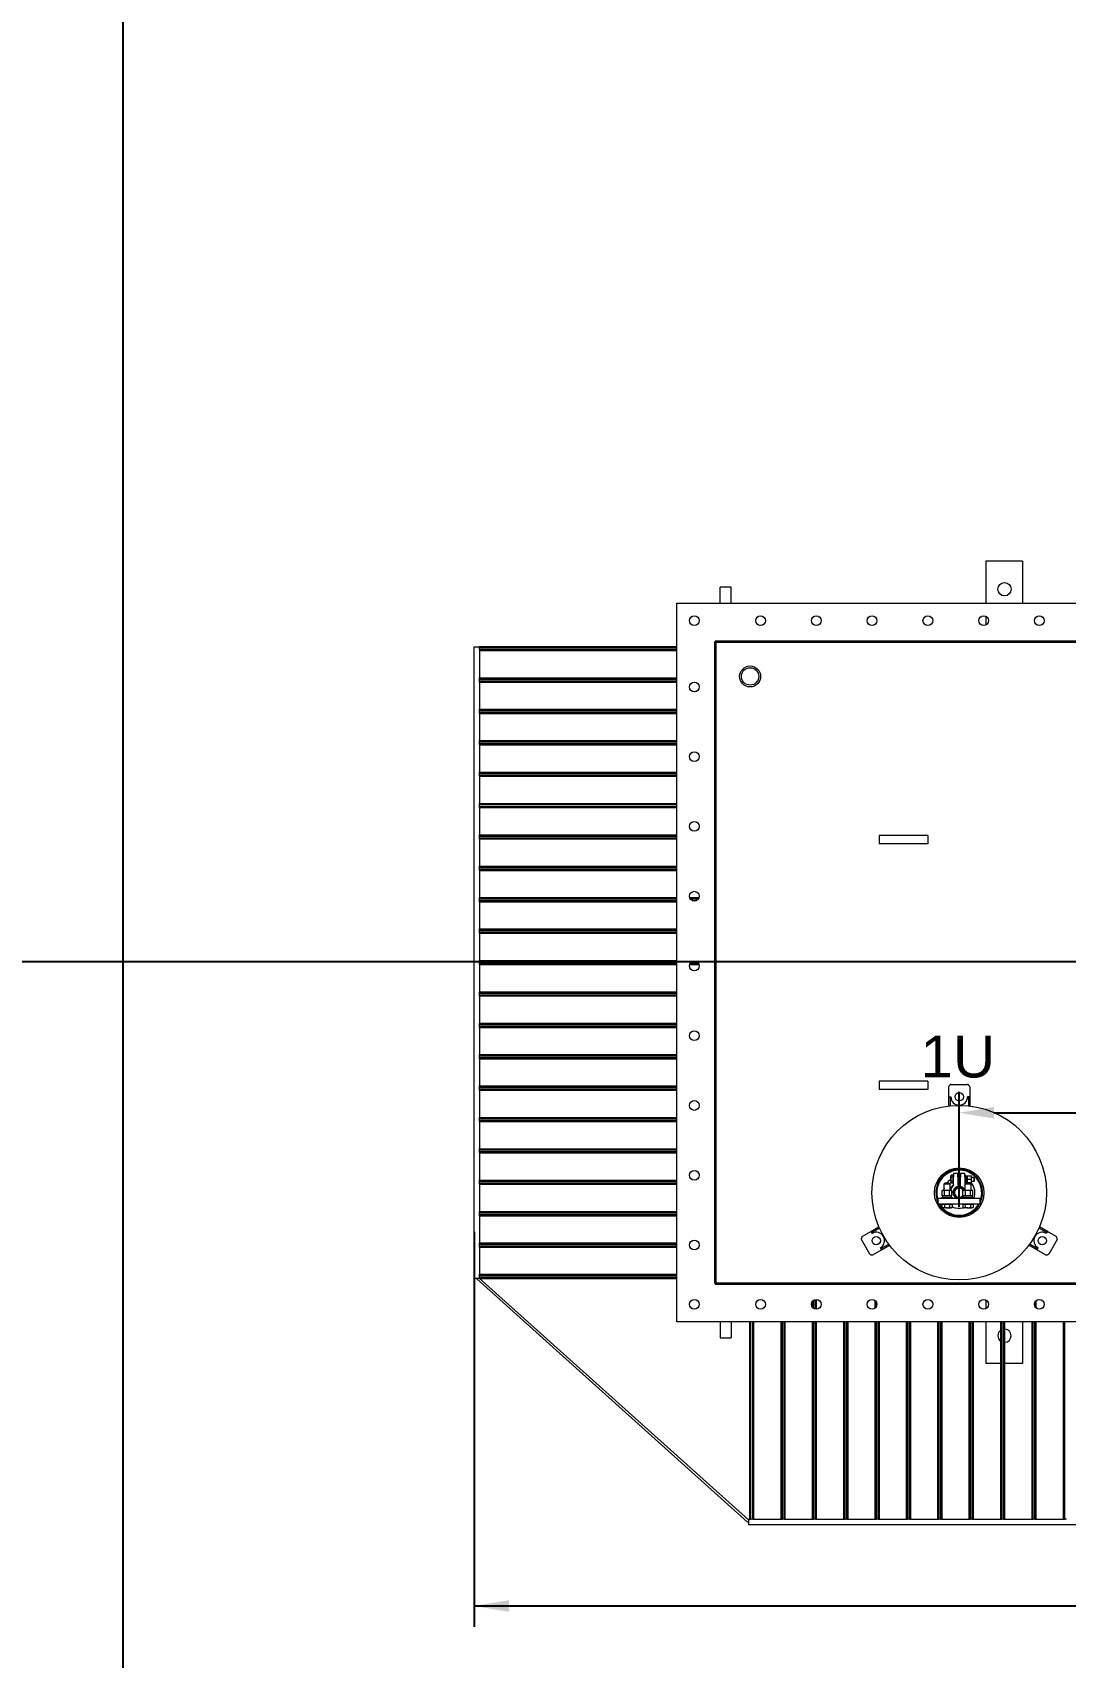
# Model space of a CAD drawing. Header units: millimetres. Extents: x 30710 to 48779, y -19256 to -8564.
# Drawn here: x 34541 to 36023, y -14908 to -12579 of the extents above; entities that cross this region are included whole.
import ezdxf
from ezdxf.enums import TextEntityAlignment as Align

# ---------------------------------------------------------------- set-up
doc = ezdxf.new("R2010")
doc.units = ezdxf.units.MM
doc.header["$LTSCALE"] = 10
doc.linetypes.add('ACAD_ISO04W100', pattern=[30, 24, -3, 0, -3])
doc.layers.get('0').update_dxf_attribs({"color": 1, "linetype": 'ACAD_ISO04W100', "lineweight": 25})
doc.layers.get('Defpoints').update_dxf_attribs({"lineweight": 25})
for name, color, linetype, lineweight in [('2', 3, 'Continuous', 25), ('粗实线', 4, 'Continuous', 18), ('细实线', 3, 'Continuous', 35)]:
    doc.layers.add(name, color=color, linetype=linetype, lineweight=lineweight)
doc.styles.get("Standard").update_dxf_attribs({"font": ''})
doc.styles.get('Standard').set_extended_font_data('arial')
doc.dimstyles.new('2', dxfattribs={"dimscale": 20, "dimtxt": 2.5, "dimasz": 2.5, "dimexe": 1.5, "dimexo": 0, "dimgap": 0.5, "dimtad": 1, "dimtoh": 1, "dimtxsty": 'Standard', "dimcen": -2.5, "dimdle": 5, "dimclrd": 3, "dimclre": 3, "dimclrt": 3, "dimazin": 2, "dimtfac": 1, "dimtmove": 0, "dimatfit": 2, "dimfxl": 0, "dimtolj": 1, "dimarcsym": 0})

# ---------------------------------------------------------------- blocks, each defined once
blk = doc.blocks.new('*X19')
at = {"layer": '2'}
for points in [[(35920.2, -14118.7), (35920.2, -14135.3), (35870.2, -14127)], [(36420.2, -14118.7), (36420.2, -14135.3), (36470.2, -14127)]]:
    blk.add_hatch(color=3, dxfattribs=at).paths.add_polyline_path(points, flags=0)
at = {"layer": '2', "color": 3, "lineweight": -2}
for p, q in [((35870.2, -14261.8), (35870.2, -14097)), ((36470.2, -14261.8), (36470.2, -14097)), ((35920.2, -14127), (36420.2, -14127))]:
    blk.add_line(p, q, dxfattribs=at)
at = {"layer": '2', "color": 3, "insert": (36170.2, -14091.5), "char_height": 50, "width": 221.037, "attachment_point": 5}
blk.add_mtext('600', dxfattribs=at)
blk = doc.blocks.new('*X22')
at = {"layer": '2', "linetype": 'Continuous'}
for points in [[(35174.2, -14834), (35224.2, -14825.7), (35224.2, -14842.4)], [(37766.2, -14834), (37716.2, -14825.7), (37716.2, -14842.4)]]:
    blk.add_hatch(color=3, dxfattribs=at).paths.add_polyline_path(points, flags=0)
at = {"layer": '2', "color": 3, "linetype": 'Continuous'}
for p, q in [((35174.2, -14297.7), (35174.2, -14864)), ((37766.2, -14313.6), (37766.2, -14864)), ((35174.2, -14834), (37766.2, -14834))]:
    blk.add_line(p, q, dxfattribs=at)
at = {"layer": '2', "color": 3, "insert": (36470.2, -14798.5), "char_height": 50, "width": 299.924, "attachment_point": 5}
blk.add_mtext('2600', dxfattribs=at)

msp = doc.modelspace()

# ---------------------------------------------------------------- linework, layer by layer
msp.add_line((35099.22, -13910.16), (37841.22, -13910.16))
at = {"layer": 'Defpoints'}
for p, q in [((34670.22, -8564.163), (34670.22, -19256.163)), ((30710.22, -13910.16), (45830.22, -13910.16))]:
    msp.add_line(p, q, dxfattribs=at)
at = {"layer": '粗实线'}
for p, q in [((35961.22, -13336.56), (35908.22, -13336.56)), ((35908.22, -13336.56), (35908.22, -13396.56)), ((35961.22, -13336.56), (35961.22, -13396.56)), ((35543.22, -13373.56), (35527.22, -13373.56)), ((35527.22, -13396.56), (35527.22, -13373.56)), ((35543.22, -13396.56), (35543.22, -13373.56)), ((35465.22, -13396.56), (37475.22, -13396.56)), ((35465.22, -14426.56), (35465.22, -13396.56)), ((35908.22, -13415.235), (35908.22, -13427.884)), ((35174.22, -14364.06), (35174.22, -13459.06)), ((35174.22, -13459.06), (35178.22, -13459.06)), ((35178.22, -13459.06), (35182.22, -13459.06)), ((35182.22, -13458.56), (35465.22, -13458.56)), ((35182.22, -13459.06), (35182.22, -13458.56)), ((35182.22, -13459.06), (35182.22, -13460.36)), ((35182.22, -13462.76), (35182.22, -13460.36)), ((35182.22, -13460.36), (35465.22, -13460.36)), ((35182.22, -13462.76), (35182.22, -13505.36)), ((35182.22, -13462.76), (35465.22, -13462.76)), ((35182.22, -13464.56), (35465.22, -13464.56)), ((35182.22, -13464.56), (35182.22, -13503.56)), ((35182.22, -13503.56), (35465.22, -13503.56)), ((35182.22, -13505.36), (35182.22, -13503.56)), ((35182.22, -13505.36), (35465.22, -13505.36)), ((35182.22, -13507.76), (35182.22, -13505.36)), ((35182.22, -13507.76), (35182.22, -13550.36)), ((35182.22, -13507.76), (35465.22, -13507.76)), ((35182.22, -13509.56), (35182.22, -13507.76)), ((35182.22, -13509.56), (35465.22, -13509.56)), ((35182.22, -13509.56), (35182.22, -13548.56)), ((35182.22, -13548.56), (35465.22, -13548.56)), ((35182.22, -13550.36), (35182.22, -13548.56)), ((35182.22, -13552.76), (35182.22, -13550.36)), ((35182.22, -13550.36), (35465.22, -13550.36)), ((35182.22, -13552.76), (35182.22, -13595.36)), ((35182.22, -13552.76), (35465.22, -13552.76)), ((35182.22, -13554.56), (35182.22, -13552.76)), ((35182.22, -13554.56), (35465.22, -13554.56)), ((35182.22, -13554.56), (35182.22, -13593.56)), ((35182.22, -13593.56), (35465.22, -13593.56)), ((35182.22, -13595.36), (35182.22, -13593.56)), ((35182.22, -13595.36), (35465.22, -13595.36)), ((35182.22, -13597.76), (35182.22, -13595.36)), ((35182.22, -13597.76), (35182.22, -13640.36)), ((35182.22, -13597.76), (35465.22, -13597.76)), ((35182.22, -13599.56), (35182.22, -13597.76)), ((35182.22, -13599.56), (35465.22, -13599.56)), ((35182.22, -13599.56), (35182.22, -13638.56)), ((35182.22, -13638.56), (35465.22, -13638.56)), ((35182.22, -13640.36), (35182.22, -13638.56)), ((35182.22, -13642.76), (35182.22, -13640.36)), ((35182.22, -13640.36), (35465.22, -13640.36)), ((35182.22, -13642.76), (35182.22, -13685.36)), ((35182.22, -13642.76), (35465.22, -13642.76)), ((35182.22, -13644.56), (35182.22, -13642.76)), ((35182.22, -13644.56), (35465.22, -13644.56)), ((35182.22, -13644.56), (35182.22, -13683.56)), ((35182.22, -13683.56), (35465.22, -13683.56)), ((35182.22, -13685.36), (35182.22, -13683.56)), ((35182.22, -13687.76), (35182.22, -13685.36)), ((35182.22, -13685.36), (35465.22, -13685.36)), ((35182.22, -13687.76), (35182.22, -13730.36)), ((35182.22, -13687.76), (35465.22, -13687.76)), ((35182.22, -13689.56), (35182.22, -13687.76)), ((35182.22, -13689.56), (35465.22, -13689.56)), ((35182.22, -13689.56), (35182.22, -13728.56)), ((35182.22, -13728.56), (35465.22, -13728.56)), ((35182.22, -13730.36), (35182.22, -13728.56)), ((35182.22, -13730.36), (35465.22, -13730.36)), ((35182.22, -13732.76), (35182.22, -13730.36)), ((35182.22, -13732.76), (35182.22, -13775.36)), ((35182.22, -13732.76), (35465.22, -13732.76)), ((35182.22, -13734.56), (35182.22, -13732.76)), ((35182.22, -13734.56), (35465.22, -13734.56)), ((35182.22, -13734.56), (35182.22, -13773.56)), ((35755.22, -13729.56), (35755.22, -13741.56)), ((35825.22, -13729.56), (35755.22, -13729.56)), ((35825.22, -13741.56), (35755.22, -13741.56)), ((35825.22, -13729.56), (35825.22, -13741.56)), ((35182.22, -13773.56), (35465.22, -13773.56)), ((35182.22, -13775.36), (35182.22, -13773.56)), ((35182.22, -13775.36), (35465.22, -13775.36)), ((35182.22, -13777.76), (35182.22, -13775.36)), ((35182.22, -13777.76), (35182.22, -13820.36)), ((35182.22, -13777.76), (35465.22, -13777.76)), ((35182.22, -13779.56), (35182.22, -13777.76)), ((35182.22, -13779.56), (35465.22, -13779.56)), ((35182.22, -13779.56), (35182.22, -13818.56)), ((35182.22, -13818.56), (35465.22, -13818.56)), ((35182.22, -13820.36), (35182.22, -13818.56)), ((35182.22, -13820.36), (35465.22, -13820.36)), ((35182.22, -13822.76), (35182.22, -13820.36)), ((35182.22, -13822.76), (35182.22, -13865.36)), ((35182.22, -13822.76), (35465.22, -13822.76)), ((35182.22, -13824.56), (35182.22, -13822.76)), ((35182.22, -13824.56), (35465.22, -13824.56)), ((35182.22, -13824.56), (35182.22, -13863.56)), ((35483.511, -13818.56), (35496.928, -13818.56)), ((35484.341, -13820.36), (35496.098, -13820.36)), ((35486.97, -13822.76), (35493.469, -13822.76)), ((35182.22, -13863.56), (35465.22, -13863.56)), ((35182.22, -13865.36), (35182.22, -13863.56)), ((35182.22, -13867.76), (35182.22, -13865.36)), ((35182.22, -13865.36), (35465.22, -13865.36)), ((35182.22, -13867.76), (35182.22, -13910.36)), ((35182.22, -13867.76), (35465.22, -13867.76)), ((35182.22, -13869.56), (35182.22, -13867.76)), ((35182.22, -13869.56), (35465.22, -13869.56)), ((35182.22, -13869.56), (35182.22, -13908.56)), ((35182.22, -13908.56), (35465.22, -13908.56)), ((35182.22, -13910.36), (35182.22, -13908.56)), ((35182.22, -13912.76), (35182.22, -13910.36)), ((35182.22, -13910.36), (35465.22, -13910.36)), ((35182.22, -13912.76), (35182.22, -13955.36)), ((35182.22, -13912.76), (35465.22, -13912.76)), ((35182.22, -13914.56), (35182.22, -13912.76)), ((35182.22, -13914.56), (35465.22, -13914.56)), ((35182.22, -13914.56), (35182.22, -13953.56)), ((35483.511, -13914.56), (35496.928, -13914.56)), ((35484.341, -13912.76), (35496.098, -13912.76)), ((35486.97, -13910.36), (35493.469, -13910.36)), ((35182.22, -13953.56), (35465.22, -13953.56)), ((35182.22, -13955.36), (35182.22, -13953.56)), ((35182.22, -13955.36), (35465.22, -13955.36)), ((35182.22, -13957.76), (35182.22, -13955.36)), ((35182.22, -13957.76), (35182.22, -14000.36)), ((35182.22, -13957.76), (35465.22, -13957.76)), ((35182.22, -13959.56), (35182.22, -13957.76)), ((35182.22, -13959.56), (35465.22, -13959.56)), ((35182.22, -13959.56), (35182.22, -13998.56)), ((35182.22, -13998.56), (35465.22, -13998.56)), ((35182.22, -14000.36), (35182.22, -13998.56)), ((35182.22, -14000.36), (35465.22, -14000.36)), ((35182.22, -14002.76), (35182.22, -14000.36)), ((35182.22, -14002.76), (35182.22, -14045.36)), ((35182.22, -14002.76), (35465.22, -14002.76)), ((35182.22, -14004.56), (35182.22, -14002.76)), ((35182.22, -14004.56), (35465.22, -14004.56)), ((35182.22, -14004.56), (35182.22, -14043.56)), ((35182.22, -14043.56), (35465.22, -14043.56)), ((35182.22, -14045.36), (35182.22, -14043.56)), ((35182.22, -14045.36), (35465.22, -14045.36)), ((35182.22, -14047.76), (35182.22, -14045.36)), ((35182.22, -14047.76), (35182.22, -14090.36)), ((35182.22, -14047.76), (35465.22, -14047.76)), ((35182.22, -14049.56), (35182.22, -14047.76)), ((35182.22, -14049.56), (35465.22, -14049.56)), ((35182.22, -14049.56), (35182.22, -14088.56)), ((35182.22, -14088.56), (35465.22, -14088.56)), ((35182.22, -14090.36), (35182.22, -14088.56)), ((35182.22, -14090.36), (35465.22, -14090.36)), ((35182.22, -14092.76), (35182.22, -14090.36)), ((35825.22, -14081.56), (35755.22, -14081.56)), ((35755.22, -14081.56), (35755.22, -14093.56)), ((35825.22, -14081.56), (35825.22, -14093.56)), ((35855.02, -14089.633), (35855.02, -14104.06)), ((35858.22, -14086.433), (35882.22, -14086.433)), ((35885.42, -14089.633), (35885.42, -14104.06)), ((35182.22, -14092.76), (35182.22, -14135.36)), ((35182.22, -14092.76), (35465.22, -14092.76)), ((35182.22, -14094.56), (35182.22, -14092.76)), ((35182.22, -14094.56), (35465.22, -14094.56)), ((35182.22, -14094.56), (35182.22, -14133.56)), ((35825.22, -14093.56), (35755.22, -14093.56)), ((35855.02, -14104.06), (35858.22, -14104.06)), ((35855.02, -14104.06), (35855.02, -14117.318)), ((35857.02, -14104.06), (35857.02, -14117.09)), ((35885.42, -14104.06), (35882.22, -14104.06)), ((35883.42, -14104.06), (35883.42, -14117.09)), ((35885.42, -14104.06), (35885.42, -14117.318)), ((35182.22, -14133.56), (35465.22, -14133.56)), ((35182.22, -14135.36), (35182.22, -14133.56)), ((35182.22, -14137.76), (35182.22, -14135.36)), ((35182.22, -14135.36), (35465.22, -14135.36)), ((35182.22, -14137.76), (35182.22, -14180.36)), ((35182.22, -14137.76), (35465.22, -14137.76)), ((35182.22, -14139.56), (35182.22, -14137.76)), ((35182.22, -14139.56), (35465.22, -14139.56)), ((35182.22, -14139.56), (35182.22, -14178.56)), ((35182.22, -14178.56), (35465.22, -14178.56)), ((35182.22, -14180.36), (35182.22, -14178.56)), ((35182.22, -14182.76), (35182.22, -14180.36)), ((35182.22, -14180.36), (35465.22, -14180.36)), ((35182.22, -14182.76), (35182.22, -14225.36)), ((35182.22, -14182.76), (35465.22, -14182.76)), ((35182.22, -14184.56), (35182.22, -14182.76)), ((35182.22, -14184.56), (35465.22, -14184.56)), ((35182.22, -14184.56), (35182.22, -14223.56)), ((35182.22, -14223.56), (35465.22, -14223.56)), ((35182.22, -14225.36), (35182.22, -14223.56)), ((35182.22, -14225.36), (35465.22, -14225.36)), ((35182.22, -14227.76), (35182.22, -14225.36)), ((35182.22, -14227.76), (35182.22, -14270.36)), ((35182.22, -14227.76), (35465.22, -14227.76)), ((35182.22, -14229.56), (35182.22, -14227.76)), ((35182.22, -14229.56), (35465.22, -14229.56)), ((35182.22, -14229.56), (35182.22, -14268.56)), ((35848.72, -14228.919), (35849.72, -14227.919)), ((35848.72, -14238.319), (35848.72, -14228.919)), ((35848.72, -14228.919), (35852.72, -14228.919)), ((35852.72, -14227.919), (35849.72, -14227.919)), ((35855.72, -14227.919), (35852.72, -14227.919)), ((35852.72, -14228.919), (35856.72, -14228.919)), ((35855.72, -14227.919), (35856.72, -14228.919)), ((35856.72, -14228.919), (35856.72, -14238.319)), ((35858.22, -14217.363), (35858.666, -14216.589)), ((35858.666, -14216.589), (35858.22, -14218.032)), ((35858.22, -14218.032), (35858.22, -14217.363)), ((35858.22, -14222.363), (35858.22, -14218.032)), ((35858.22, -14222.363), (35858.22, -14226.693)), ((35858.666, -14225.249), (35858.22, -14226.693)), ((35858.22, -14227.363), (35858.22, -14226.693)), ((35858.666, -14228.136), (35858.22, -14227.363)), ((35861.72, -14216.589), (35858.666, -14216.589)), ((35861.72, -14219.476), (35858.666, -14219.476)), ((35861.72, -14225.249), (35858.666, -14225.249)), ((35861.72, -14228.136), (35858.666, -14228.136)), ((35861.72, -14218.032), (35861.72, -14216.589)), ((35861.72, -14217.363), (35862.22, -14217.363)), ((35861.72, -14219.476), (35861.72, -14218.032)), ((35861.72, -14222.363), (35861.72, -14219.476)), ((35861.72, -14225.249), (35861.72, -14222.363)), ((35861.72, -14226.693), (35861.72, -14225.249)), ((35861.72, -14228.136), (35861.72, -14226.693)), ((35862.22, -14227.363), (35861.72, -14227.363)), ((35868.22, -14213.863), (35862.22, -14213.863)), ((35862.22, -14213.863), (35862.22, -14218.863)), ((35862.22, -14231.313), (35862.22, -14218.863)), ((35868.22, -14218.863), (35868.22, -14213.863)), ((35868.22, -14218.863), (35868.22, -14232.785)), ((35870.22, -14219.06), (35868.22, -14219.149)), ((35868.22, -14219.363), (35872.22, -14219.363)), ((35872.22, -14225.363), (35868.22, -14225.363)), ((35870.22, -14227.56), (35868.22, -14227.703)), ((35870.22, -14227.935), (35868.22, -14228.082)), ((35868.22, -14229.977), (35872.22, -14229.977)), ((35872.22, -14219.149), (35870.22, -14219.06)), ((35872.22, -14227.703), (35870.22, -14227.56)), ((35872.22, -14228.082), (35870.22, -14227.935)), ((35878.22, -14213.863), (35872.22, -14213.863)), ((35872.22, -14213.863), (35872.22, -14218.863)), ((35872.22, -14232.785), (35872.22, -14218.863)), ((35878.22, -14218.863), (35878.22, -14213.863)), ((35878.22, -14216.363), (35879.42, -14216.363)), ((35878.22, -14218.863), (35878.22, -14231.313)), ((35879.276, -14228.363), (35878.22, -14228.363)), ((35878.22, -14231.313), (35878.72, -14231.724)), ((35878.72, -14228.919), (35879.72, -14227.919)), ((35878.72, -14238.319), (35878.72, -14228.919)), ((35878.72, -14228.919), (35882.72, -14228.919)), ((35879.42, -14216.363), (35879.82, -14216.763)), ((35879.42, -14216.363), (35879.42, -14228.219)), ((35882.72, -14227.919), (35879.72, -14227.919)), ((35879.82, -14216.763), (35879.82, -14227.919)), ((35879.82, -14217.722), (35881.42, -14217.722)), ((35879.82, -14226.986), (35881.42, -14226.986)), ((35881.615, -14217.647), (35881.42, -14220.005)), ((35881.42, -14217.647), (35881.615, -14217.647)), ((35881.42, -14217.647), (35881.42, -14220.005)), ((35881.42, -14220.005), (35881.615, -14222.363)), ((35881.42, -14220.005), (35881.42, -14224.72)), ((35881.615, -14222.363), (35881.42, -14224.72)), ((35881.42, -14224.72), (35881.615, -14227.078)), ((35881.42, -14224.72), (35881.42, -14227.078)), ((35881.615, -14227.078), (35881.42, -14227.078)), ((35881.615, -14217.647), (35887.624, -14217.647)), ((35881.615, -14222.363), (35887.624, -14222.363)), ((35881.615, -14227.078), (35887.624, -14227.078)), ((35885.72, -14227.919), (35882.72, -14227.919)), ((35882.72, -14228.919), (35886.72, -14228.919)), ((35885.72, -14227.919), (35886.72, -14228.919)), ((35886.72, -14228.919), (35886.72, -14238.319)), ((35887.82, -14220.005), (35887.624, -14217.647)), ((35887.624, -14217.647), (35887.82, -14217.647)), ((35887.624, -14222.363), (35887.82, -14220.005)), ((35887.82, -14224.72), (35887.624, -14222.363)), ((35887.624, -14227.078), (35887.82, -14224.72)), ((35887.82, -14227.078), (35887.624, -14227.078)), ((35887.82, -14220.005), (35887.82, -14217.647)), ((35887.82, -14219.363), (35891.42, -14219.363)), ((35887.82, -14224.72), (35887.82, -14220.005)), ((35887.82, -14227.078), (35887.82, -14224.72)), ((35891.42, -14225.363), (35887.82, -14225.363)), ((35891.42, -14219.363), (35892.22, -14220.163)), ((35891.42, -14219.363), (35891.42, -14222.363)), ((35891.42, -14222.363), (35891.42, -14225.363)), ((35892.22, -14224.563), (35891.42, -14225.363)), ((35892.22, -14222.363), (35892.22, -14220.163)), ((35892.22, -14224.563), (35892.22, -14222.363)), ((35900.22, -14249.919), (35840.22, -14249.919)), ((35840.22, -14257.919), (35840.22, -14249.919)), ((35844.72, -14248.719), (35845.12, -14248.319)), ((35844.72, -14249.919), (35844.72, -14248.719)), ((35844.72, -14248.719), (35860.72, -14248.719)), ((35845.12, -14248.319), (35860.32, -14248.319)), ((35845.62, -14238.574), (35846.571, -14238.319)), ((35847.395, -14238.319), (35845.62, -14238.574)), ((35845.62, -14245.964), (35845.62, -14238.574)), ((35846.571, -14246.219), (35845.62, -14245.964)), ((35845.62, -14245.964), (35847.395, -14246.219)), ((35847.395, -14238.319), (35846.571, -14238.319)), ((35847.395, -14246.219), (35846.571, -14246.219)), ((35846.581, -14248.319), (35846.581, -14246.219)), ((35849.17, -14238.574), (35847.395, -14238.319)), ((35852.72, -14238.319), (35847.395, -14238.319)), ((35847.395, -14246.219), (35849.17, -14245.964)), ((35852.72, -14246.219), (35847.395, -14246.219)), ((35849.17, -14245.964), (35849.17, -14238.574)), ((35856.27, -14238.574), (35852.72, -14238.319)), ((35858.045, -14238.319), (35852.72, -14238.319)), ((35852.72, -14246.219), (35856.27, -14245.964)), ((35858.045, -14246.219), (35852.72, -14246.219)), ((35858.045, -14238.319), (35856.27, -14238.574)), ((35856.27, -14245.964), (35856.27, -14238.574)), ((35856.27, -14245.964), (35858.045, -14246.219)), ((35859.82, -14238.574), (35858.045, -14238.319)), ((35858.868, -14238.319), (35858.045, -14238.319)), ((35858.045, -14246.219), (35859.82, -14245.964)), ((35858.868, -14246.219), (35858.045, -14246.219)), ((35858.858, -14246.219), (35858.858, -14248.319)), ((35859.115, -14248.319), (35858.858, -14247.877)), ((35858.868, -14238.319), (35859.82, -14238.574)), ((35859.82, -14245.964), (35858.868, -14246.219)), ((35859.82, -14245.964), (35859.82, -14238.574)), ((35860.32, -14248.319), (35860.72, -14248.719)), ((35860.72, -14248.719), (35860.72, -14249.919)), ((35874.72, -14248.719), (35875.12, -14248.319)), ((35874.72, -14249.919), (35874.72, -14248.719)), ((35874.72, -14248.719), (35890.72, -14248.719)), ((35875.12, -14248.319), (35890.32, -14248.319)), ((35875.62, -14238.574), (35876.571, -14238.319)), ((35877.395, -14238.319), (35875.62, -14238.574)), ((35875.62, -14245.964), (35875.62, -14238.574)), ((35876.571, -14246.219), (35875.62, -14245.964)), ((35875.62, -14245.964), (35877.395, -14246.219)), ((35876.162, -14248.319), (35876.581, -14247.926)), ((35877.395, -14238.319), (35876.571, -14238.319)), ((35877.395, -14246.219), (35876.571, -14246.219)), ((35876.581, -14248.319), (35876.581, -14246.219)), ((35882.72, -14238.319), (35877.395, -14238.319)), ((35879.17, -14238.574), (35877.395, -14238.319)), ((35877.395, -14246.219), (35879.17, -14245.964)), ((35882.72, -14246.219), (35877.395, -14246.219)), ((35879.17, -14245.964), (35879.17, -14238.574)), ((35888.045, -14238.319), (35882.72, -14238.319)), ((35886.27, -14238.574), (35882.72, -14238.319)), ((35882.72, -14246.219), (35886.27, -14245.964)), ((35888.045, -14246.219), (35882.72, -14246.219)), ((35888.045, -14238.319), (35886.27, -14238.574)), ((35886.27, -14245.964), (35886.27, -14238.574)), ((35886.27, -14245.964), (35888.045, -14246.219)), ((35889.82, -14238.574), (35888.045, -14238.319)), ((35888.868, -14238.319), (35888.045, -14238.319)), ((35888.045, -14246.219), (35889.82, -14245.964)), ((35888.868, -14246.219), (35888.045, -14246.219)), ((35888.858, -14246.219), (35888.858, -14248.319)), ((35888.868, -14238.319), (35889.82, -14238.574)), ((35889.82, -14245.964), (35888.868, -14246.219)), ((35889.82, -14245.964), (35889.82, -14238.574)), ((35890.32, -14248.319), (35890.72, -14248.719)), ((35890.72, -14248.719), (35890.72, -14249.919)), ((35900.22, -14257.919), (35900.22, -14249.919)), ((35182.22, -14268.56), (35465.22, -14268.56)), ((35182.22, -14270.36), (35182.22, -14268.56)), ((35182.22, -14272.76), (35182.22, -14270.36)), ((35182.22, -14270.36), (35465.22, -14270.36)), ((35182.22, -14272.76), (35182.22, -14315.36)), ((35182.22, -14272.76), (35465.22, -14272.76)), ((35182.22, -14274.56), (35182.22, -14272.76)), ((35182.22, -14274.56), (35465.22, -14274.56)), ((35182.22, -14274.56), (35182.22, -14313.56)), ((35900.22, -14257.919), (35840.22, -14257.919)), ((35847.09, -14258.519), (35845.214, -14258.519)), ((35845.214, -14258.519), (35845.214, -14262.639)), ((35846.22, -14263.219), (35845.214, -14262.639)), ((35845.214, -14262.639), (35847.09, -14263.219)), ((35846.22, -14258.519), (35846.22, -14257.919)), ((35847.09, -14263.219), (35846.22, -14263.219)), ((35848.967, -14258.519), (35847.09, -14258.519)), ((35852.72, -14263.219), (35847.09, -14263.219)), ((35852.72, -14258.519), (35848.967, -14258.519)), ((35848.967, -14258.519), (35848.967, -14262.639)), ((35856.472, -14258.519), (35852.72, -14258.519)), ((35852.72, -14263.219), (35858.349, -14263.219)), ((35856.472, -14258.519), (35856.472, -14262.639)), ((35858.349, -14258.519), (35856.472, -14258.519)), ((35856.472, -14262.639), (35858.349, -14263.219)), ((35860.225, -14258.519), (35858.349, -14258.519)), ((35859.22, -14263.219), (35858.349, -14263.219)), ((35859.22, -14257.919), (35859.22, -14258.519)), ((35860.225, -14262.639), (35859.22, -14263.219)), ((35860.225, -14258.519), (35860.225, -14262.639)), ((35877.09, -14258.519), (35875.214, -14258.519)), ((35875.214, -14258.519), (35875.214, -14262.639)), ((35876.22, -14263.219), (35875.214, -14262.639)), ((35875.214, -14262.639), (35877.09, -14263.219)), ((35876.22, -14258.519), (35876.22, -14257.919)), ((35877.09, -14263.219), (35876.22, -14263.219)), ((35878.967, -14258.519), (35877.09, -14258.519)), ((35882.72, -14263.219), (35877.09, -14263.219)), ((35882.72, -14258.519), (35878.967, -14258.519)), ((35878.967, -14258.519), (35878.967, -14262.639)), ((35886.472, -14258.519), (35882.72, -14258.519)), ((35882.72, -14263.219), (35888.349, -14263.219)), ((35886.472, -14258.519), (35886.472, -14262.639)), ((35888.349, -14258.519), (35886.472, -14258.519)), ((35886.472, -14262.639), (35888.349, -14263.219)), ((35890.225, -14258.519), (35888.349, -14258.519)), ((35889.22, -14263.219), (35888.349, -14263.219)), ((35889.22, -14257.919), (35889.22, -14258.519)), ((35890.225, -14262.639), (35889.22, -14263.219)), ((35890.225, -14258.519), (35890.225, -14262.639)), ((35731.047, -14304.36), (35743.541, -14297.146)), ((35743.541, -14297.146), (35755.023, -14290.517)), ((35743.541, -14297.146), (35745.141, -14299.917)), ((35744.541, -14298.878), (35755.826, -14292.363)), ((35995.898, -14298.878), (35984.613, -14292.363)), ((35996.898, -14297.146), (35985.416, -14290.517)), ((35996.898, -14297.146), (35995.298, -14299.917)), ((36009.392, -14304.36), (35996.898, -14297.146)), ((35182.22, -14313.56), (35465.22, -14313.56)), ((35182.22, -14315.36), (35182.22, -14313.56)), ((35182.22, -14315.36), (35465.22, -14315.36)), ((35182.22, -14317.76), (35182.22, -14315.36)), ((35182.22, -14317.76), (35182.22, -14360.36)), ((35182.22, -14317.76), (35465.22, -14317.76)), ((35182.22, -14319.56), (35182.22, -14317.76)), ((35182.22, -14319.56), (35465.22, -14319.56)), ((35182.22, -14319.56), (35182.22, -14358.56)), ((35741.876, -14329.515), (35729.876, -14308.731)), ((35746.247, -14330.687), (35758.741, -14323.473)), ((35758.741, -14323.473), (35757.141, -14320.702)), ((35757.741, -14321.741), (35769.026, -14315.226)), ((35758.741, -14323.473), (35770.223, -14316.844)), ((35981.698, -14323.473), (35970.216, -14316.844)), ((35982.698, -14321.741), (35971.413, -14315.226)), ((35981.698, -14323.473), (35983.298, -14320.702)), ((35994.192, -14330.687), (35981.698, -14323.473)), ((36010.563, -14308.731), (35998.563, -14329.515)), ((35174.22, -14364.06), (35178.22, -14364.06)), ((35179.22, -14364.06), (35178.218, -14365.176)), ((35566.718, -14713.676), (35178.218, -14365.176)), ((35178.22, -14364.06), (35182.22, -14364.06)), ((35567.72, -14710.545), (35181.466, -14364.06)), ((35182.22, -14358.56), (35465.22, -14358.56)), ((35182.22, -14360.36), (35182.22, -14358.56)), ((35182.22, -14360.36), (35465.22, -14360.36)), ((35182.22, -14362.76), (35182.22, -14360.36)), ((35182.22, -14362.76), (35182.22, -14364.06)), ((35182.22, -14362.76), (35465.22, -14362.76)), ((35182.22, -14364.56), (35182.22, -14362.76)), ((35182.22, -14364.56), (35465.22, -14364.56)), ((35663.92, -14408.438), (35663.92, -14394.681)), ((35665.72, -14408.542), (35665.72, -14394.578)), ((35908.22, -14395.235), (35908.22, -14407.884)), ((35659.72, -14405.89), (35659.72, -14397.23)), ((35661.52, -14407.502), (35661.52, -14395.617)), ((35749.72, -14406.922), (35749.72, -14396.198)), ((35751.52, -14404.611), (35751.52, -14398.508)), ((35978.92, -14404.611), (35978.92, -14398.508)), ((35980.72, -14406.922), (35980.72, -14396.198)), ((37475.22, -14426.56), (35465.22, -14426.56)), ((35527.22, -14426.56), (35527.22, -14449.56)), ((35543.22, -14426.56), (35543.22, -14449.56)), ((35569.72, -14709.56), (35569.72, -14426.56)), ((35571.52, -14709.56), (35571.52, -14426.56)), ((35573.92, -14709.56), (35573.92, -14426.56)), ((35575.72, -14709.56), (35575.72, -14426.56)), ((35614.72, -14709.56), (35614.72, -14426.56)), ((35616.52, -14709.56), (35616.52, -14426.56)), ((35618.92, -14709.56), (35618.92, -14426.56)), ((35620.72, -14709.56), (35620.72, -14426.56)), ((35659.72, -14709.56), (35659.72, -14426.56)), ((35661.52, -14709.56), (35661.52, -14426.56)), ((35663.92, -14709.56), (35663.92, -14426.56)), ((35665.72, -14709.56), (35665.72, -14426.56)), ((35704.72, -14709.56), (35704.72, -14426.56)), ((35706.52, -14709.56), (35706.52, -14426.56)), ((35708.92, -14709.56), (35708.92, -14426.56)), ((35710.72, -14709.56), (35710.72, -14426.56)), ((35749.72, -14709.56), (35749.72, -14426.56)), ((35751.52, -14709.56), (35751.52, -14426.56)), ((35753.92, -14709.56), (35753.92, -14426.56)), ((35755.72, -14709.56), (35755.72, -14426.56)), ((35794.72, -14709.56), (35794.72, -14426.56)), ((35796.52, -14709.56), (35796.52, -14426.56)), ((35798.92, -14709.56), (35798.92, -14426.56)), ((35800.72, -14709.56), (35800.72, -14426.56)), ((35839.72, -14709.56), (35839.72, -14426.56)), ((35841.52, -14709.56), (35841.52, -14426.56)), ((35843.92, -14709.56), (35843.92, -14426.56)), ((35845.72, -14709.56), (35845.72, -14426.56)), ((35884.72, -14709.56), (35884.72, -14426.56)), ((35886.52, -14709.56), (35886.52, -14426.56)), ((35888.92, -14709.56), (35888.92, -14426.56)), ((35890.72, -14709.56), (35890.72, -14426.56)), ((35908.22, -14426.56), (35908.22, -14486.56)), ((35929.72, -14709.56), (35929.72, -14426.56)), ((35931.52, -14709.56), (35931.52, -14426.56)), ((35933.92, -14709.56), (35933.92, -14426.56)), ((35935.72, -14709.56), (35935.72, -14426.56)), ((35961.22, -14426.56), (35961.22, -14486.56)), ((35974.72, -14709.56), (35974.72, -14426.56)), ((35976.52, -14709.56), (35976.52, -14426.56)), ((35978.92, -14709.56), (35978.92, -14426.56)), ((35980.72, -14709.56), (35980.72, -14426.56)), ((36019.72, -14709.56), (36019.72, -14426.56)), ((36021.52, -14709.56), (36021.52, -14426.56)), ((35527.22, -14449.56), (35543.22, -14449.56)), ((35929.72, -14486.56), (35908.22, -14486.56)), ((35961.22, -14486.56), (35935.72, -14486.56)), ((35567.72, -14712.56), (35566.718, -14713.676)), ((35567.72, -14709.56), (35571.52, -14709.56)), ((35567.72, -14709.56), (35567.72, -14713.56)), ((35567.72, -14709.56), (35569.72, -14709.56)), ((35567.72, -14713.56), (35567.72, -14717.56)), ((37372.72, -14717.56), (35567.72, -14717.56)), ((35571.52, -14709.56), (35569.72, -14709.56)), ((35573.92, -14709.56), (35571.52, -14709.56)), ((35573.92, -14709.56), (35616.52, -14709.56)), ((35575.72, -14709.56), (35573.92, -14709.56)), ((35575.72, -14709.56), (35614.72, -14709.56)), ((35616.52, -14709.56), (35614.72, -14709.56)), ((35618.92, -14709.56), (35616.52, -14709.56)), ((35618.92, -14709.56), (35661.52, -14709.56)), ((35620.72, -14709.56), (35618.92, -14709.56)), ((35620.72, -14709.56), (35659.72, -14709.56)), ((35661.52, -14709.56), (35659.72, -14709.56)), ((35663.92, -14709.56), (35661.52, -14709.56)), ((35663.92, -14709.56), (35706.52, -14709.56)), ((35665.72, -14709.56), (35663.92, -14709.56)), ((35665.72, -14709.56), (35704.72, -14709.56)), ((35706.52, -14709.56), (35704.72, -14709.56)), ((35708.92, -14709.56), (35706.52, -14709.56)), ((35708.92, -14709.56), (35751.52, -14709.56)), ((35710.72, -14709.56), (35708.92, -14709.56)), ((35710.72, -14709.56), (35749.72, -14709.56)), ((35751.52, -14709.56), (35749.72, -14709.56)), ((35753.92, -14709.56), (35751.52, -14709.56)), ((35753.92, -14709.56), (35796.52, -14709.56)), ((35755.72, -14709.56), (35753.92, -14709.56)), ((35755.72, -14709.56), (35794.72, -14709.56)), ((35796.52, -14709.56), (35794.72, -14709.56)), ((35798.92, -14709.56), (35796.52, -14709.56)), ((35798.92, -14709.56), (35841.52, -14709.56)), ((35800.72, -14709.56), (35798.92, -14709.56)), ((35800.72, -14709.56), (35839.72, -14709.56)), ((35841.52, -14709.56), (35839.72, -14709.56)), ((35843.92, -14709.56), (35841.52, -14709.56)), ((35843.92, -14709.56), (35886.52, -14709.56)), ((35845.72, -14709.56), (35843.92, -14709.56)), ((35845.72, -14709.56), (35884.72, -14709.56)), ((35886.52, -14709.56), (35884.72, -14709.56)), ((35888.92, -14709.56), (35886.52, -14709.56)), ((35888.92, -14709.56), (35931.52, -14709.56)), ((35890.72, -14709.56), (35888.92, -14709.56)), ((35890.72, -14709.56), (35929.72, -14709.56)), ((35931.52, -14709.56), (35929.72, -14709.56)), ((35933.92, -14709.56), (35931.52, -14709.56)), ((35933.92, -14709.56), (35976.52, -14709.56)), ((35935.72, -14709.56), (35933.92, -14709.56)), ((35935.72, -14709.56), (35974.72, -14709.56)), ((35976.52, -14709.56), (35974.72, -14709.56)), ((35978.92, -14709.56), (35976.52, -14709.56)), ((35978.92, -14709.56), (36021.52, -14709.56)), ((35980.72, -14709.56), (35978.92, -14709.56)), ((35980.72, -14709.56), (36019.72, -14709.56)), ((36021.52, -14709.56), (36019.72, -14709.56)), ((36023.92, -14709.56), (36021.52, -14709.56))]:
    msp.add_line(p, q, dxfattribs=at)
for points in [[(35878.72, -14230.435), (35878.63, -14230.368), (35878.22, -14230.071)], [(35878.72, -14230.911), (35878.405, -14230.667), (35878.22, -14230.531)], [(35848.72, -14234.926), (35848.118, -14237.344), (35847.954, -14238.319)], [(35859.115, -14248.319), (35858.963, -14248.062), (35858.858, -14247.877)], [(35873.554, -14249.919), (35874.558, -14249.445), (35874.72, -14249.354)], [(35845.214, -14262.092), (35844.044, -14260.578), (35842.305, -14257.919)]]:
    msp.add_lwpolyline(points, dxfattribs=at)
for centre, radius in [((35935.22, -13376.56), 9.5), ((35490.22, -13421.56), 7), ((35585.22, -13421.56), 7), ((35665.22, -13421.56), 7), ((35745.22, -13421.56), 7), ((35825.22, -13421.56), 7), ((35905.22, -13421.56), 7), ((35985.22, -13421.56), 7), ((35570.22, -13501.56), 15), ((35490.22, -13516.56), 7), ((35570.22, -13501.56), 12.5), ((35490.22, -13616.56), 7), ((35490.22, -13716.56), 7), ((35490.22, -13816.56), 7), ((35490.22, -13916.56), 7), ((35490.22, -14016.56), 7), ((35490.22, -14116.56), 7), ((35870.22, -14104.06), 6), ((35870.22, -14241.56), 125.168), ((35870.22, -14241.56), 35.5), ((35490.22, -14216.56), 7), ((35490.22, -14316.56), 7), ((35751.141, -14310.31), 6), ((35989.298, -14310.31), 6), ((35490.22, -14401.56), 7), ((35585.22, -14401.56), 7), ((35665.22, -14401.56), 7), ((35745.22, -14401.56), 7), ((35825.22, -14401.56), 7), ((35905.22, -14401.56), 7), ((35985.22, -14401.56), 7)]:
    msp.add_circle(centre, radius, dxfattribs=at)
for centre, radius, start, end in [((35870.22, -14104.06), 12, 180, 0), ((35870.22, -14241.56), 33.5, 333.57561, 206.42439), ((35870.22, -14241.56), 32.355, 338.003358, 201.996642), ((35870.22, -14241.56), 22.5, 122.230953, 142.681298), ((35870.22, -14241.56), 14, 124.849905, 164.641114), ((35870.22, -14241.56), 13.625, 125.955445, 166.240865), ((35870.22, -14241.56), 13, 127.979872, 165.565361), ((35870.22, -14241.56), 22.5, 338.190007, 39.770126), ((35870.22, -14241.56), 9, 102.839588, 248.252297), ((35870.22, -14241.56), 8, 23.895673, 270), ((35870.22, -14241.56), 6.701, 27.81532, 270), ((35870.22, -14241.56), 9.031, 77.205165, 102.794835), ((35870.22, -14241.56), 6.701, 270, 323.692412), ((35870.22, -14241.56), 8, 270, 322.67509), ((35870.22, -14241.56), 9, 21.104156, 77.160412), ((35870.22, -14241.56), 33.5, 209.231591, 270), ((35870.22, -14241.56), 32.355, 221.919439, 270), ((35870.22, -14241.56), 22.5, 243.627986, 285.710768), ((35870.22, -14241.56), 32.355, 270, 329.627595), ((35870.22, -14241.56), 33.5, 270, 330.768409), ((35751.141, -14310.31), 12, 300, 120), ((35989.298, -14310.31), 12, 60, 240), ((35935.22, -14446.56), 9.5, 125.37654, 234.62346), ((35935.22, -14446.56), 9.5, 273.016961, 86.983039)]:
    msp.add_arc(centre, radius, start, end, dxfattribs=at)
for points, knots in [([(35858.22, -14086.433), (35857.948, -14086.483), (35857.404, -14086.583), (35856.589, -14087.351), (35855.793, -14088.416), (35855.271, -14089.238), (35855.02, -14089.633)], [0, 0, 0, 0, 1.19082648, 2.38253016, 3.57423903, 4.6753303, 4.6753303, 4.6753303, 4.6753303]), ([(35858.22, -14218.032), (35858.22, -14218.067), (35858.226, -14218.554), (35858.454, -14219.032), (35858.666, -14219.476)], [0, 0, 0, 0, 0.10683291, 1.52182377, 1.52182377, 1.52182377, 1.52182377]), ([(35858.666, -14219.476), (35858.611, -14219.674), (35858.347, -14220.614), (35858.276, -14221.591), (35858.22, -14222.363)], [0, 0, 0, 0, 0.61765991, 2.92728759, 2.92728759, 2.92728759, 2.92728759]), ([(35858.22, -14222.363), (35858.224, -14222.589), (35858.246, -14223.566), (35858.483, -14224.518), (35858.666, -14225.249)], [0, 0, 0, 0, 0.67908335, 2.92898635, 2.92898635, 2.92898635, 2.92898635]), ([(35858.22, -14226.693), (35858.22, -14226.727), (35858.226, -14227.214), (35858.454, -14227.692), (35858.666, -14228.136)], [0, 0, 0, 0, 0.10683291, 1.52182377, 1.52182377, 1.52182377, 1.52182377]), ([(35852.72, -14238.319), (35851.801, -14238.349), (35850.613, -14238.387), (35849.436, -14238.54), (35849.17, -14238.574)], [0, 0, 0, 0, 2.75576542, 3.56091545, 3.56091545, 3.56091545, 3.56091545]), ([(35849.17, -14245.964), (35849.436, -14245.999), (35850.613, -14246.151), (35851.801, -14246.189), (35852.72, -14246.219)], [0, 0, 0, 0, 0.80515003, 3.56091545, 3.56091545, 3.56091545, 3.56091545]), ([(35882.72, -14238.319), (35881.801, -14238.349), (35880.613, -14238.387), (35879.436, -14238.54), (35879.17, -14238.574)], [0, 0, 0, 0, 2.75576542, 3.56091545, 3.56091545, 3.56091545, 3.56091545]), ([(35879.17, -14245.964), (35879.436, -14245.999), (35880.613, -14246.151), (35881.801, -14246.189), (35882.72, -14246.219)], [0, 0, 0, 0, 0.80515003, 3.56091545, 3.56091545, 3.56091545, 3.56091545]), ([(35847.09, -14263.219), (35847.135, -14263.219), (35847.768, -14263.21), (35848.389, -14262.914), (35848.967, -14262.639)], [0, 0, 0, 0, 0.13891089, 1.97837144, 1.97837144, 1.97837144, 1.97837144]), ([(35848.967, -14262.639), (35849.24, -14262.715), (35850.463, -14263.057), (35851.733, -14263.148), (35852.72, -14263.219)], [0, 0, 0, 0, 0.85137741, 3.80566335, 3.80566335, 3.80566335, 3.80566335]), ([(35852.72, -14263.219), (35853.027, -14263.212), (35854.297, -14263.183), (35855.534, -14262.873), (35856.472, -14262.639)], [0, 0, 0, 0, 0.92091722, 3.80778094, 3.80778094, 3.80778094, 3.80778094]), ([(35858.349, -14263.219), (35858.393, -14263.219), (35859.027, -14263.21), (35859.648, -14262.914), (35860.225, -14262.639)], [0, 0, 0, 0, 0.13891089, 1.97837144, 1.97837144, 1.97837144, 1.97837144]), ([(35877.09, -14263.219), (35877.135, -14263.219), (35877.768, -14263.21), (35878.389, -14262.914), (35878.967, -14262.639)], [0, 0, 0, 0, 0.13891089, 1.97837144, 1.97837144, 1.97837144, 1.97837144]), ([(35878.967, -14262.639), (35879.24, -14262.715), (35880.463, -14263.057), (35881.733, -14263.148), (35882.72, -14263.219)], [0, 0, 0, 0, 0.85137741, 3.80566335, 3.80566335, 3.80566335, 3.80566335]), ([(35882.72, -14263.219), (35883.027, -14263.212), (35884.297, -14263.183), (35885.534, -14262.873), (35886.472, -14262.639)], [0, 0, 0, 0, 0.92091722, 3.80778094, 3.80778094, 3.80778094, 3.80778094]), ([(35888.349, -14263.219), (35888.393, -14263.219), (35889.027, -14263.21), (35889.648, -14262.914), (35890.225, -14262.639)], [0, 0, 0, 0, 0.13891089, 1.97837144, 1.97837144, 1.97837144, 1.97837144]), ([(36010.563, -14308.731), (36010.656, -14308.471), (36010.841, -14307.95), (36010.584, -14306.86), (36010.059, -14305.638), (36009.608, -14304.774), (36009.392, -14304.36)], [0, 0, 0, 0, 1.19082648, 2.38253016, 3.57423903, 4.6753303, 4.6753303, 4.6753303, 4.6753303]), ([(35741.876, -14329.515), (35742.055, -14329.726), (35742.413, -14330.147), (35743.486, -14330.469), (35744.806, -14330.625), (35745.78, -14330.667), (35746.247, -14330.687)], [0, 0, 0, 0, 1.19082648, 2.38253016, 3.57423903, 4.6753303, 4.6753303, 4.6753303, 4.6753303])]:
    msp.add_open_spline(points, degree=3, knots=knots, dxfattribs=at)
for points in [[(35885.42, -14089.633), (35885.153, -14089.213), (35884.62, -14088.375), (35883.82, -14087.317), (35883.02, -14086.577), (35882.486, -14086.481), (35882.22, -14086.433)], [(35731.047, -14304.36), (35730.817, -14304.8), (35730.358, -14305.681), (35729.842, -14306.903), (35729.601, -14307.966), (35729.784, -14308.476), (35729.876, -14308.731)], [(35994.192, -14330.687), (35994.689, -14330.665), (35995.682, -14330.623), (35996.998, -14330.459), (35998.038, -14330.136), (35998.388, -14329.722), (35998.563, -14329.515)]]:
    msp.add_open_spline(points, degree=3, dxfattribs=at)
at = {"layer": '细实线'}
for p, q in [((35520.22, -13451.56), (37420.22, -13451.56)), ((35520.22, -13451.56), (35520.22, -14371.56)), ((35520.22, -14371.56), (37420.22, -14371.56))]:
    msp.add_line(p, q, dxfattribs=at)

# ---------------------------------------------------------------- texts
at = {"layer": '2'}
msp.add_text('1U', height=60, dxfattribs=at).set_placement((35868.22, -14046.419), align=Align.MIDDLE_CENTER)

# ---------------------------------------------------------------- dimensions: what is measured, and where the dimension line sits
dim = msp.add_linear_dim(base=(36470.22, -14127.007), p1=(35870.22, -14261.78), p2=(36470.22, -14261.78), dimstyle='2', override={"dimsah": 1, "dimtzin": 8}, dxfattribs=at)
dim.commit()
dim.dimension.update_dxf_attribs({"geometry": '*X19', "text_midpoint": (36170.22, -14091.478)})
dim = msp.add_linear_dim(base=(37766.22, -14834.042), p1=(35174.22, -14297.66), p2=(37766.22, -14313.56), text='2600', dimstyle='2', override={"dimsah": 1}, dxfattribs=at)
dim.commit()
dim.dimension.update_dxf_attribs({"geometry": '*X22', "text_midpoint": (36470.22, -14798.527), "dimtype": 160})

doc.saveas('drawing.dxf')
